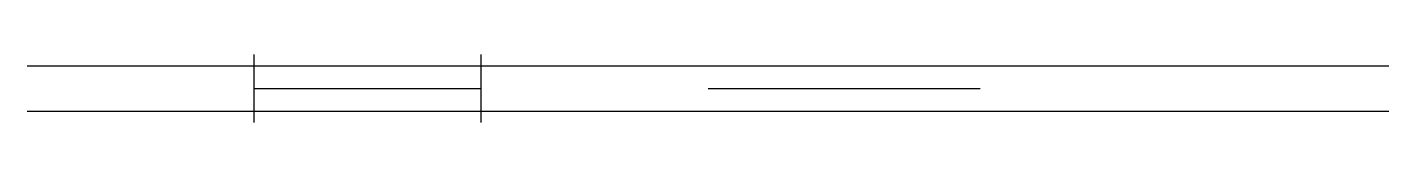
# Model space of a CAD drawing. Header units: millimetres. Extents: x 0 to 6000, y -150 to 150.
import ezdxf

# ---------------------------------------------------------------- set-up
doc = ezdxf.new("R2010")
doc.units = ezdxf.units.MM
for name, color, linetype in [('DOOR', 7, 'Continuous'), ('WALL', 7, 'Continuous'), ('WINDOW', 7, 'Continuous')]:
    doc.layers.add(name, color=color, linetype=linetype)

# ---------------------------------------------------------------- blocks, each defined once
blk = doc.blocks.new('D1000')
at = {"layer": 'DOOR'}
for p, q in [((0, -150), (0, 150)), ((1000, -150), (1000, 150)), ((0, 0), (1000, 0))]:
    blk.add_line(p, q, dxfattribs=at)
blk = doc.blocks.new('W1200')
at = {"layer": 'WINDOW'}
for p, q in [((0, 100), (1200, 100)), ((0, 0), (1200, 0)), ((0, -100), (1200, -100))]:
    blk.add_line(p, q, dxfattribs=at)

msp = doc.modelspace()

# ---------------------------------------------------------------- linework, layer by layer
at = {"layer": 'WALL'}
for p, q in [((0, 100), (6000, 100)), ((0, -100), (6000, -100))]:
    msp.add_line(p, q, dxfattribs=at)

# ---------------------------------------------------------------- block references
for name, p in [('D1000', (1000, 0)), ('W1200', (3000, 0))]:
    msp.add_blockref(name, p)

doc.saveas('drawing.dxf')
